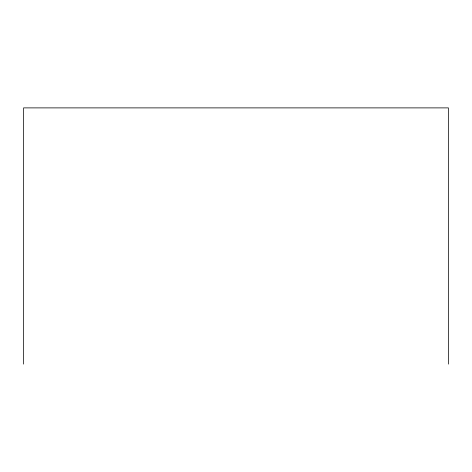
<?xml version="1.0" encoding="UTF-8"?>
<svg xmlns="http://www.w3.org/2000/svg" width="472" height="472" viewBox="0 0 472 472"><rect width="100%" height="100%" fill="white"/><g stroke="black" fill="none" stroke-linecap="round" stroke-linejoin="round"><path stroke-width="0.71" d="M448.4 364.113L448.4 107.887L23.6 107.887L23.6 364.113"/></g></svg>
